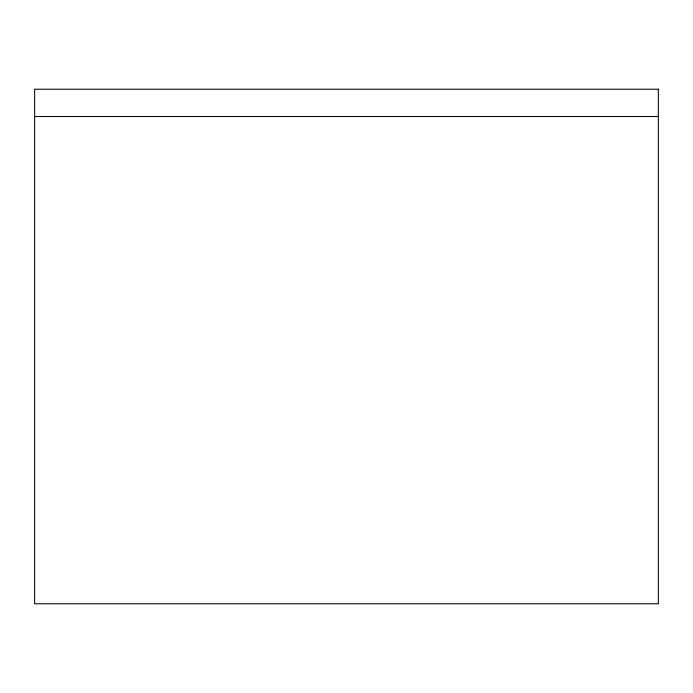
<?xml version="1.0" encoding="UTF-8"?>
<svg xmlns="http://www.w3.org/2000/svg" width="693" height="693" viewBox="0 0 693 693"><rect width="100%" height="100%" fill="white"/><g stroke="black" fill="none" stroke-linecap="round" stroke-linejoin="round"><path stroke-width="1.04" d="M34.65 116.511L658.35 116.511M658.35 89.224L34.65 89.224L34.65 603.776L658.35 603.776L658.35 89.224"/></g></svg>
